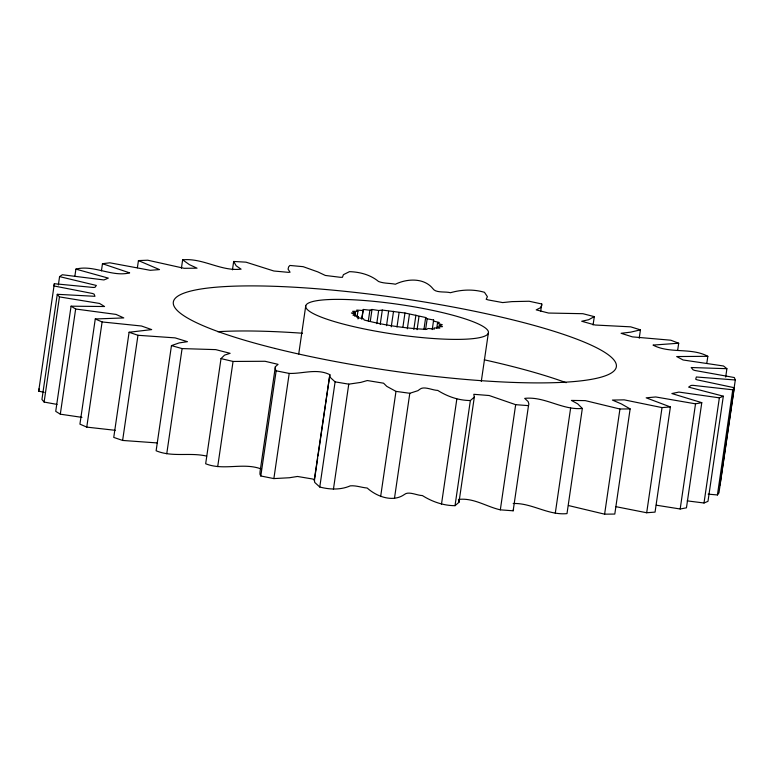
<?xml version="1.0" encoding="UTF-8"?>
<svg xmlns="http://www.w3.org/2000/svg" width="774" height="774" viewBox="0 0 774 774"><rect width="100%" height="100%" fill="white"/><g stroke="black" fill="none" stroke-linecap="round" stroke-linejoin="round"><path stroke-width="1.16" d="M232.452 269.836L233.671 261.467L245.987 262.163L273.87 271.006L288.228 272.332L290.076 272.216L288.073 269.188L288.625 266.885L289.882 265.453L303.118 266.662L317.891 271.926L325.322 275.447L340.221 277.286L342.437 277.295L343.404 274.673L349.471 271.655C359.852 271.974 370.436 274.751 378.544 281.484C383.798 283.603 389.903 283.081 395.417 284.222C406.892 278.582 424.026 277.547 432.869 288.644C435.888 293.249 445.185 291.266 450.478 292.717C461.536 289.563 473.349 289.041 484.466 292.301L487.407 296.694L486.178 299.277L488.133 299.915L502.674 302.576L512.001 301.618L529.145 301.241L541.742 303.979L541.723 305.595L540.368 307.781L536.218 309.871L548.524 313.044L582.928 313.702L594.297 316.634L593.077 324.993M260.973 468.88C242.997 462.272 223.599 470.921 205.671 463.761L221.016 358.604L233.051 361.448L265.037 361.274L278.069 364.351L275.37 366.702L275.302 369.082L276.154 370.814L260.809 475.981L273.87 478.593L289.428 477.742L297.487 476.465L312.299 478.951L314.438 479.58L314.699 482.386L319.768 487.02C329.753 489.642 340.657 490.058 350.274 485.859C355.905 485.317 361.603 487.562 367.215 488.036C376.686 496.589 392.805 502.723 404.415 494.48C408.527 490.89 416.954 495.476 422.401 495.573C432.173 501.726 443.376 505.645 455.025 505.683L458.972 502.287L474.317 397.13L473.794 394.295L489.187 395.524L515.668 404.676L528.497 405.634L528.884 404.067L528.149 401.58L524.675 398.378C544.741 396.143 562.234 410.326 582.329 408.459L566.994 513.617C548.147 515.484 531.815 502.839 513.191 503.506M458.972 502.287L458.46 499.704M44.195 392.35L38.7 391.141L38.99 388.877M58.36 284.987L59.579 276.618L96.373 285.451L94.999 287.309L93.354 287.473L54.335 283.719L54.045 285.974L92.57 293.501L94.109 294.13L94.96 296.307L57.276 294.304L41.931 399.471L44.118 402.054L57.044 404.415M38.7 391.141L54.335 283.719M44.118 402.054L59.453 296.897L57.276 294.304M74.855 276.289L75.9 269.12C93.606 264.466 111.891 277.315 129.645 272.874L102.468 263.711L101.423 270.89M59.453 296.897L99.565 303.456L104.558 306.523L71.073 306.185L55.728 411.352L60.304 414.177L81.957 417.37M60.304 414.177L75.649 309.01L71.073 306.185M75.649 309.01L116.052 314.408L123.772 317.921L95.27 318.975L79.925 424.133L86.765 427.113L115.229 430.305M86.765 427.113L102.1 321.945L95.27 318.975M137.385 267.756L138.44 260.586L147.757 260.209L184.154 268.307L197.031 268.172L189.378 264.631L182.645 259.832L181.426 268.191M102.1 321.945L141.497 326.009L151.685 329.598L129.094 332.259L113.749 437.416L122.621 440.445L157.335 442.941M122.621 440.445L137.965 335.287L129.094 332.259M137.965 335.287L175.088 337.87L187.453 341.682L179.171 342.911L171.46 345.61L156.125 450.768C172.263 457.511 190.133 452.161 206.668 456.118M166.749 453.757L182.083 348.59L171.46 345.61M217.707 466.606L233.051 361.448M275.37 366.702L260.025 471.859L259.958 474.239L260.809 475.981M273.87 478.593L289.205 373.426C302.769 373.832 316.953 368.192 329.85 374.684L317.988 455.944M298.725 353.999L305.778 305.691M314.167 480.673L329.85 374.684M314.505 479.841L317.64 458.334M319.768 487.02L335.103 381.863L330.043 377.219L329.511 375.516M354.908 316.285L355.43 312.696L352.634 311.293L357.898 311.351L357.017 317.321M357.994 318.946L358.343 316.556L352.973 315.124L355.585 314.476L351.367 313.006L355.43 312.696M333.42 489.323L348.764 384.156L360.8 382.395L367.302 380.537L383.575 383.198L386.797 386.371L395.978 391.383L409.804 393.289L417.931 390.667L419.75 389.322C423.871 385.733 432.298 390.309 437.745 390.415C447.517 396.569 458.721 400.487 470.36 400.526L474.317 397.13M361.593 318.869L363.296 309.455L369.895 310.21L372.013 309.455L378.67 310.5L382.308 310.074L404.966 313.006L425.671 317.504L427.171 318.801L433.634 320.001L432.24 329.569M361.903 319.014L363.296 309.455M368.327 320.968L369.895 310.21M370.272 321.404L372.013 309.455M376.754 323.638L378.67 310.5M380.218 324.422L382.308 310.074M386.516 325.68L388.616 311.341M391.257 326.822L393.531 311.283M396.985 327.034L399.084 312.696M402.877 327.344L404.966 313.006M380.644 496.54L395.978 391.383M407.327 328.805L409.417 314.467M413.819 329.453L415.909 315.115M417.07 329.685L418.986 316.547M394.459 498.446L409.804 393.289M423.929 329.453L425.671 317.504M425.603 329.56L427.171 318.801M436.778 328.06L437.474 323.28L439.293 322.468L433.469 321.094L433.634 320.001M441.48 504.232L456.824 399.065M455.025 505.683L470.36 400.526M481.293 381.379L488.346 333.072A92.329 15.083 8.3 0 0 355.237 299.896A92.329 15.083 8.3 0 0 347.603 325.177A92.329 15.083 8.3 0 0 488.346 333.072M513.549 509.234L513.152 510.801L500.323 509.834L515.668 404.676M540.697 311.148L541.742 303.979M513.152 510.801L528.497 405.634M555.287 513.191L570.631 408.024M604.61 514.168L619.945 409.011L630.142 408.904L614.798 514.062L604.61 514.168L568.445 505.538M639.227 338.219L640.446 329.859L630.655 326.841L595.129 325.022L581.7 321.249L588.666 319.73L594.297 316.634M646.687 512.756L662.031 407.598L670.39 406.95L655.056 512.107L646.687 512.756L615.814 506.651M677.656 350.399L678.701 343.23L670.816 340.212L632.397 336.874L621.096 333.294L630.723 332.143L640.446 329.859M680.182 508.992L695.526 403.834L701.786 402.664L686.451 507.821L680.182 508.992L656.255 505.19M706.778 363.49L707.833 356.311C691.095 347.207 669.858 354.018 653.043 345.088L678.701 343.23M704.011 502.994L719.356 397.836L723.322 396.191L707.978 501.349L704.011 502.994L687.196 500.875M725.683 377.064L726.902 368.695L723.506 365.986L683.094 359.978L676.689 356.553L707.833 356.311M708.152 494.141L717.421 494.954L732.755 389.796L734.294 387.726L697.026 379.811L695.71 379.202L696.348 376.986L735.3 379.986L719.955 485.143M734.294 387.726L718.949 492.883L717.421 494.954M221.016 358.604L224.537 355.14L230.11 353.321L215.743 349.625L182.083 348.59M358.343 316.556L357.346 317.514L363.538 318.811L364.206 320.01C384.581 325.322 405.634 328.408 426.697 329.385L428.012 328.476L434.417 329.066L434.059 327.905L439.787 328.147L437.774 326.802L442.476 326.667L438.945 325.225L442.302 324.741L437.474 323.28M59.579 276.618L62.336 274.751L103.929 279.946L108.312 278.118L75.9 269.12M458.46 499.453C473.572 497.585 486.198 506.631 500.323 509.834M102.468 263.711L109.811 262.802L150.253 270.31L159.502 269.594L138.44 260.586M726.902 368.695L691.172 367.524L693.127 369.846L694.878 370.475L734.352 377.548L735.3 379.986M182.645 259.832C202.865 257.771 220.938 271.548 241.082 269.149L236.176 265.811L233.671 261.467M362.812 310.5L356.698 310.084L357.898 311.351M732.755 389.796L692.943 385.336L691.085 385.442L688.618 387.116L723.322 396.191M719.356 397.836L678.904 392.079L671.871 393.55L701.786 402.664M695.526 403.834L655.742 396.965L646.174 397.826L670.39 406.95M335.103 381.863L348.764 384.156M662.031 407.598L624.192 399.848L612.398 400.071L621.367 403.922L630.142 408.904M276.154 370.814L289.205 373.426M619.945 409.011L585.279 400.622L571.386 400.419L577.694 403.864L582.329 408.459M217.746 331.698A223.821 36.552 8.3 0 1 302.528 333.246M484.282 359.813A223.821 36.552 8.3 0 1 566.162 382.695M274.973 348.445A223.821 36.552 8.3 0 0 616.152 367.592A223.821 36.552 8.3 0 0 293.481 287.173A223.821 36.552 8.3 0 0 274.973 348.445"/></g></svg>
